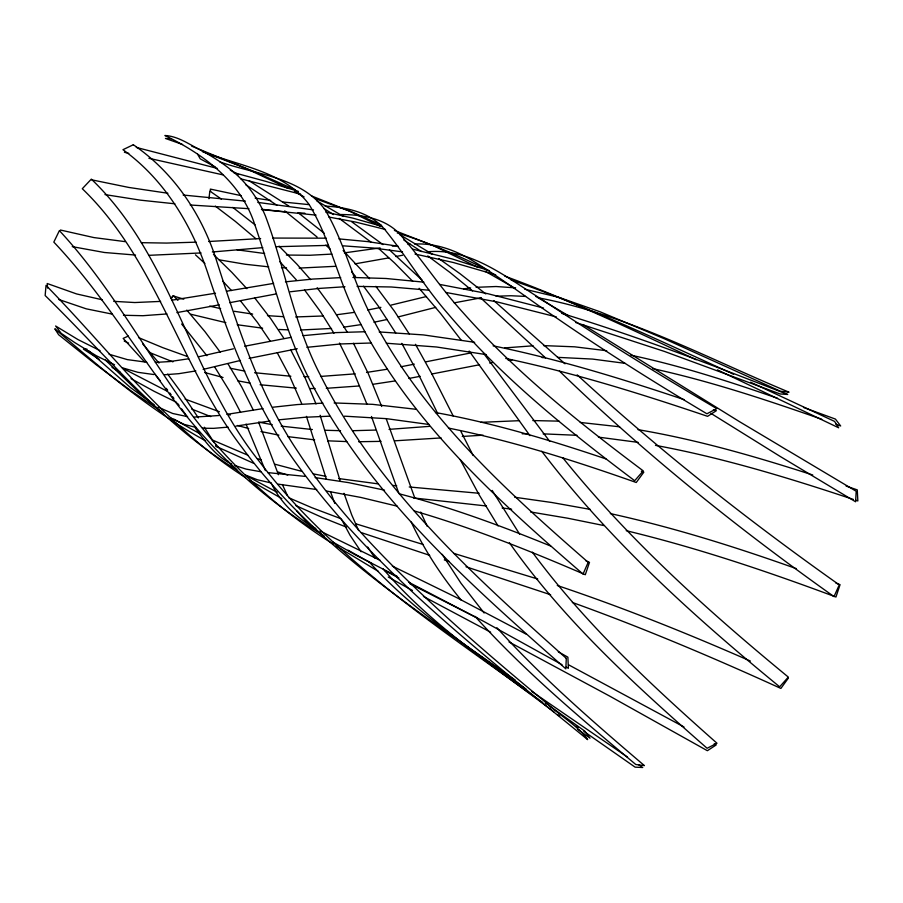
<?xml version="1.0" encoding="UTF-8"?>
<svg xmlns="http://www.w3.org/2000/svg" width="903" height="903" viewBox="0 0 903 903"><rect width="100%" height="100%" fill="white"/><g stroke="black" fill="none" stroke-linecap="round" stroke-linejoin="round"><path stroke-width="1.35" d="M208.965 198.762L209.835 191.064L221.37 199.089M171.784 298.058L173.195 295.902L183.783 299.186M788.421 678.018L780.892 688.436C712.467 657.26 643.128 627.957 572.367 602.459M170.599 298.43L173.353 295.62L177.902 300.406M128.339 336.074L123.158 338.399L144.39 361.731M435.72 307.37L398.099 316.942M240.48 360.432L203.152 369.395M426.498 296.5L391.123 305.09M249.081 358.367L297.256 348.727M233.425 348.806L198.446 356.832M454.232 302.855L481.276 297.776M244.657 346.233L291.172 337.327M387.297 319.448L373.955 322.247M380.885 307.37L367.769 310.011M229.746 302.686L276.239 293.915M425.99 361.798L471.174 352.859M219.26 304.83L176.909 312.607M431.792 374.011L479.527 364.744M414.285 364.169L401.011 366.753M195.838 370.919L178.873 373.673L164.707 374.745M420.155 376.314L408.867 378.459M388.674 257.908L354.981 263.868M395.796 256.52L402.625 255.244M215.512 293.215L172.123 300.157M226.529 291.217L273.632 283.395M188.671 358.773L169.911 361.55L155.339 362.419M361.335 324.572L343.659 327.168M387.41 369.203L366.528 372.431M395.062 380.931L372.668 384.339M489.674 363.04L492.191 362.645M226.89 414.375L262.987 408.607M380.073 247.896L344.336 252.885M354.111 312.393L337.203 314.684M235.92 426.081L269.986 421.001M463.736 288.836L470.655 287.91M290.314 291.771L318.466 288.475L344.969 286.736M392.297 246.101L396.112 245.605M306.885 347.328L340.747 343.953L371.065 343.005M272.909 407.219L297.245 404.567L322.845 403.122M303.092 335.668L335.295 332.631L364.914 331.74M218.797 415.527L194.303 417.107M278.542 419.872L304.537 417.288L329.697 416.17M285.427 281.838L312.81 279.061L340.702 277.627M508.242 360.399L512.001 359.947M166.942 313.939L142.956 315.711L123.474 315.26M228.109 427.119L213.593 428.349L202.509 428.214M355.24 373.853L320.554 376.438M504.585 347.915L533.097 345.804M359.439 385.953L326.299 388.313M331.559 328.478L300.586 330.001M335.047 266.329L299.141 268.089M212.329 251.993L262.762 247.625M160.621 301.399L134.818 302.539L113.71 301.342M429.41 426.363L389.046 429.365M476.129 287.323L496.063 286.522L515.636 287.865M201.064 252.942L149.018 255.323M331.886 254.093L309.74 255.267L286.364 255.041M323.342 315.971L295.699 316.953M441.115 437.921L394.938 440.811M408.054 244.397L410.323 244.239M496.063 296.218L510.872 295.744L525.546 296.41M462.257 436.454L483.105 435.19M276.137 246.711L328.263 245.379M427.3 251.824C470.982 247.603 506.854 277.864 541.698 299.356C599.028 337.417 657.407 373.876 716.79 408.63L706.914 413.788C656.176 383.515 606.116 352.08 557.444 318.59C528.808 299.322 501.458 278.101 471.885 260.278C454.728 249.883 434.953 242.93 414.68 244.058M481.073 422.322L519.496 420.674M208.672 241.507L260.64 238.55M196.154 242.162L166.536 243.076L141.331 242.681M375.321 430.076L353.118 430.697M542.127 357.622L544.509 357.532M272.841 238.065L326.344 238.178M381.066 441.364L358.626 441.725M357.114 286.386L391.281 286.985L428.981 290.213M522.194 433.812L528.39 433.756M543.516 345.601L574.68 346.82L606.737 350.748M87.015 349.134L83.448 349.134L99.319 359.428M310.113 388.527L315.102 388.527M334.144 402.941L372.646 404.341L415.775 409.262M352.926 277.469L386.032 278.485L423.925 282.165M532.826 420.561L559.104 421.148M557.501 357.351L592.56 359.078L625.023 363.333M303.995 376.619L308.747 376.641M340.533 430.686L324.854 430.257M543.154 433.858L576.983 435.302M344.54 416.17L386.394 418.653L429.072 424.489M346.82 441.59L327.575 440.822M287.967 329.843L279.106 329.482M386.349 343.23L436.589 347L486.345 354.631M379.204 331.932L423.36 334.911L474.673 342.316M171.277 138.69L165.452 138.452L182.553 144.491M340.454 214.53C362.577 214.53 387.071 218.357 401.903 236.575C423.247 261.012 440.89 288.497 462.878 312.427C516.132 372.544 579.241 422.852 643.275 470.903L634.674 480.712C567.919 430.392 502.012 377.612 447.798 313.555C425.268 287.888 407.795 258.36 386.54 231.744C372.205 212.623 347.621 207.385 325.114 206.065M281.454 267.683L286.533 267.886M135.54 255.064L104.387 252.49L72.24 246.643M343.366 245.842L373.628 248.054L402.535 251.881M283.452 316.682L267.48 315.655M296.353 388.155L260.087 384.734M304.864 213.21L299.751 212.916M290.868 376.246L254.578 372.713M248.923 208.695L190.228 205.004M146.771 362.238L127.312 359.608L109.128 354.258M338.93 238.889L367.882 241.632L398.133 246.271M261.407 209.552L316.061 215.128M312.37 429.535L281.194 426.137M153.803 374.531L137.922 372.318L122.323 367.814M580.268 422.446L619.616 426.803M268.699 266.848L245.323 264.263L219.215 259.838M286.465 211.945L262.209 209.338M174.877 203.796L140.337 200.15L104.974 194.596M308.702 204.597L282.887 201.99M125.111 241.632L93.901 237.579L60.399 230.017M314.639 439.863L287.922 436.646M409.228 486.977L479.121 493.275M245.39 201.132L183.14 195.037M264.635 253.506L237.117 249.838M262.638 328.184L237.218 324.741M392.94 485.419L396.71 485.791M598.429 437.131L638.15 442.38M257.818 202.396L313.51 209.891M305.18 476.389L267.706 472.596M413.608 497.948L486.469 505.996M377.838 483.827L338.614 478.545M187.621 416.655L172.699 413.495L158.239 407.174M315.113 477.563L348.806 482.665L384.543 490.16M167.902 193.253L128.79 187.44L91.7 179.832M514.733 497.248L551.823 502.508L590.314 509.416M502.124 507.96L511.651 509.224M252.659 314.086L234.238 311.287M270.731 200.443L255.165 198.107M112.322 314.131L86.225 308.826L58.627 299.435M260.798 471.738L246.124 469.097L235.006 465.564M316.727 489.55L278.259 484.155M445.947 292.47L497.192 301.941L556.327 316.897M538.877 297.922C626.975 314.583 706.936 358.062 789.041 392.184L780.384 391.225L664.653 338.896L599.784 311.67L558.855 297.347L524.711 289.186M530.535 511.956L567.626 518.198L603.904 525.557M439.648 284.411L487.564 293.622L543.493 308.025M326.672 491.074L360.873 497.44L397.23 506.188M328.906 217.059L355.466 222.036L385.536 229.486M102.287 299.785L76.608 293.938L47.193 283.508L47.566 288.091M250.142 383.143L237.771 380.806M637.97 429.647C697.398 439.738 755.45 456.512 812.745 474.989M272.243 424.692L258.811 422.141M244.826 371.11L230.163 368.243M196.222 427.491L184.178 424.399L170.735 417.897M278.903 435.144L260.978 431.532M435.506 412.536C493.512 423.089 550.13 440.066 605.913 458.905M655.465 445.348C722.806 457.81 788.477 477.822 853.369 499.438M415.03 254.036L453.362 262.513L495.702 274.817M325.96 476.355L313.341 473.883M271.431 483.015L257.242 479.719L245.063 474.865M241.327 195.68L210.343 189.088L210.568 191.357M325.927 212.182L352.689 218.086L382.443 226.472M225.852 322.653L190.838 314.244M448.464 428.078C512.464 440.912 574.771 460.835 636.254 482.495L643.839 472.145L641.322 471.242M493.128 345.838C558.054 359.089 621.49 378.65 684.26 399.679M630.904 355.206C680.828 365.704 729.41 381.63 777.573 398.279M505.77 358.468C574.319 372.928 641.277 393.922 707.58 416.328L716.384 410.684L713.381 409.646M412.897 249.194L452.2 258.98L489.471 270.708M220.648 308.634L209.586 306.14M652.835 368.638C710.322 381.179 766.229 399.871 821.719 419.24M222.736 174.821L148.905 158.296M610.349 513.593C673.593 527.454 735.46 546.97 796.412 568.664M241.045 178.918L300.631 194.179M301.828 471.355L274.614 464.142M626.23 530.693C697.59 547.884 767.245 571.407 835.964 597.018L840.061 584.659L835.918 583.101M124.411 152.28L128.813 153.386M217.476 168.455L136.319 147.426M223.052 377.488L204.688 372.521M233.459 172.563L266.171 181.458L298.475 191.425M399.34 493.839C451.015 507.351 501.233 525.873 550.649 546.033M248.686 428.553L237.534 425.471M219.914 161.93C255.594 174.527 300.868 176.898 325.125 209.846C346.12 245.108 353.987 286.544 374.598 322.134C425.573 417.908 507.441 491.954 588.192 562.332L583.033 574.071C498.309 500.77 412.073 423.518 360.004 322.518C338.839 284.998 331.548 241.214 309.119 204.496C285.145 172.462 242.309 166.445 207.103 153.217M423.383 544.554L355.714 523.774M453.78 553.381L537.714 579.026M414.308 510.951C472.766 528.018 529.429 550.616 585.302 574.726L589.49 562.366L585.957 560.853M227.658 414.285L230.276 415.053M575.662 322.495L664.439 351.436L780.169 393.968L787.698 394.453C713.144 365.41 638.353 336.729 561.779 313.397M287.752 475.046L277.864 471.976M397.207 232.929C428.067 242.422 457.877 255.12 486.672 269.692M444.299 559.928L449.141 561.452M429.715 555.334L361.211 532.589M466.004 566.768L550.638 594.75M315.553 198.762L352.396 212.103L381.089 224.926M219.452 411.757L185.126 399.103M855.615 500.194L857.85 500.951L857.263 489.877L846.122 486.074M187.305 356.482L162.867 347.7L138.588 337.62M257.434 458.622L261.091 459.864M557.275 585.494C622.822 607.505 687.059 633.263 750.359 661.041M394.397 230.423L433.869 245.887L478.127 267.469M511.143 279.953C585.821 305.914 657.542 339.472 729.342 372.363M311.467 195.906L348.524 210.692L379.892 226.145M835.941 424.286L840.67 425.979L835.422 419.082L803.523 407.467M340.973 518.706L311.704 507.644L288.926 497.835M202.351 151.602L252.614 170.881L295.552 189.991M504.811 276.137C570.222 300.123 633.172 330.137 696.157 359.755M172.913 361.866L149.943 352.678M210.715 416.599L191.741 409.07M247.727 455.135L212.216 439.942M346.436 527.138L322.168 517.453L295.902 505.624M191.696 146.151L245.424 168.161L288.305 188.445M253.506 463.25L215.817 446.229M114.557 364.756L96.271 355.726L74.904 342.688L61.223 333.376L55.625 325.994L78.064 339.618L100.041 350.624M730.403 372.86L733.597 374.339M176.762 402.445L154.097 391.292L131.048 378.65M750.585 382.206L834.564 421.396L838.65 427.796L717.411 369.858M167.202 391.236L123.101 368.492M380.152 560.345L319.955 530.953M124.196 341.041L128.621 343.129M392.32 566.079L457.279 597.888L526.37 634.256M277.119 492.248L246.045 475.576M231.619 464.052C215.84 456.5 205.421 441.77 195.353 428.067M477.055 617.934L409.985 583.801M397.275 576.419L355.105 554.735L332.327 541.755M408.596 582.175L483.466 621.241L562.016 664.698M281.849 498.591L250.007 480.407M568.856 664.958L683.989 726.971M398.9 578.022L384.509 570.403M199.574 433.587L173.907 419.173M490.656 632.224L423.417 596.431M509.032 641.954L609.751 696.134L707.376 750.709L716.192 744.941L714.183 743.812M294.389 191.628L304.085 196.899M316.908 200.951L343.445 216.449M230.31 170.148L238.595 174.731M205.545 440.788C150.361 410.639 102.378 369.485 54.835 328.771L58.605 334.708L96.068 364.654L131.669 391.315L160.915 411.113M371.223 563.212L347.971 550.153M412.445 590.472L388.279 577.051M485.001 271.171L514.721 288.102M215.399 167.044L200.24 158.838L197.599 154.199M399.702 234.566L432.04 254.048M558.28 651.808L567.885 657.17L568.371 668.31L566.249 667.103M378.481 571.475L335.939 545.796M535.66 296.319L568.597 315.813M249.014 180.702L288.96 206.121M315.757 528.548C297.234 518.288 280.991 503.31 271.724 484.042M120.246 372.329L112.04 367.363M582.898 324.538L739.467 421.645L856.202 491.266L855.604 501.786L780.034 456.354L710.966 413.393M154.086 404.792L130.393 387.522L88.754 350.895M245.605 184.641L276.916 205.252M321.705 534.384L323.782 535.671M237.094 470.181C162.574 424.545 106.904 355.985 45.15 295.529L46.03 285.382C110.584 351.301 166.603 427.627 245.582 477.608M324.177 208.672L333.433 214.575M403.776 239.995L421.475 251.565M320.678 533.741C260.899 497.237 208.977 448.554 167.902 391.879C130.619 341.413 97.129 287.82 53.819 242.094L59.395 230.615C105.222 279.975 138.509 338.896 176.774 393.889C217.928 454.333 271.803 505.68 333.783 544.419M339.156 218.379L371.02 242.128M351.719 221.777L382.996 244.611M531.63 691.359L627.54 757.098M638.918 764.909L642.71 767.505L635.114 767.155L583.846 731.351M438.779 258.54L460.09 273.756L485.791 293.926M512.193 677.984L515.116 679.993M511.222 677.306C414.985 609.378 312.878 543.809 242.072 447.583C180.036 366.663 157.009 260.606 82.297 188.716L91.338 179.133C172.642 256.892 190.127 375.355 259.488 461.67C331.627 556.722 432.695 623.205 528.232 692.296M324.211 536.472L308.262 523.819L296.794 510.929M576.204 726.012L578.123 727.344M427.751 255.921L449.965 272.446L472.529 290.879M536.901 698.414L538.831 699.769M540.75 701.123L542.669 702.478M529.203 692.985L531.122 694.339M533.052 695.705L534.982 697.06M545.367 703.008L547.376 704.442M548.381 705.164L584.839 731.159L590.009 738.18L577.864 729.342M526.438 689.463C472.303 649.043 414.127 612.257 368.83 561.474M298.024 212.589L324.245 233.279M215.32 206.132L235.265 221.337L255.899 238.719M557.794 714.679L559.792 716.135M550.819 709.566C492.824 665.342 430.55 624.673 382.951 568.676M551.823 710.3L553.81 711.756M162.992 412.739L159.063 409.793M284.705 210.862L317.066 237.004M232.771 207.385L254.951 224.779M157.077 408.235L138.385 391.823L105.448 360.049M389.419 249.871L422.198 280.246M235.954 468.905L230.355 463.815M493.76 300.541L565.018 363.819M480.283 297.55L545.525 357.87M379.271 249.081L394.532 262.942L412.694 281.307M577.152 374.847C659.641 450.71 747.797 520.184 839.271 584.862L834.011 596.59C737.322 528.007 644.652 453.566 559.431 371.088M195.466 254.827L204.857 263.462M213.469 254.409L231.879 272.401L246.88 288.678M279.072 246.158L296.94 264.184L310.576 279.648M325.881 245.097L330.182 249.217M343.14 250.47L369.541 278.711M279.637 261.464L296.421 279.975M222.86 281.284L231.495 290.563M227.646 460.902L229.001 462.392M419.139 288.305L440.54 313.431L461.377 340.431M496.91 627.732C542.105 677.735 593.192 721.948 644.403 765.609L635.802 764.502C579.986 717.682 523.864 670.669 475.068 616.377M186.797 310.101L204.981 331.661L220.208 352.147M142.651 343.851L158.962 363.062M181.627 323.985L206.889 355.714M351.707 271.972L355.568 276.442M240.48 300.846L257.536 322.552L270.279 341.289M484.121 613.002L460.993 583.259L442.177 554.34M254.533 297.663L270.821 318.793L283.711 338.083M154.955 374.226L160.35 380.874M562.682 457.64C628.691 539.622 707.23 610.394 788.319 677.092L779.65 686.811C693.267 616.027 609.604 540.502 541.777 451.274M461.264 600.19C441.578 576.238 424.433 550.108 411.204 522.036M363.525 286.195L378.368 306.151L395.74 333.026M375.862 286.341L394.374 311.129L409.206 333.896M317.145 287.741L332.789 309.063L347.384 332.338M304.525 289.897L320.463 311.67L333.963 333.241M549.746 441.432L483.41 353.096M166.242 388.346L167.676 390.198M167.71 374.102L182.225 393.798L198.355 417.886M169.787 392.952L171.164 394.78M172.541 396.598L173.895 398.404M529.971 435.675L469.165 351.03M532.341 552.151C585.133 623.713 650.645 684.542 716.993 743.248L707.105 748.271C635.599 685.614 564.364 620.903 509.394 542.737M361.087 551.744L350.014 535.219L341.865 519.947M177.835 403.72L179.099 405.458M181.616 408.912L187.011 416.43M375.23 558.449L367.679 547.026M519.597 534.136L492.18 490.419M215.535 444.75L216.855 446.714M214.643 366.889L229.125 390.401L240.582 412.344M214.146 442.651L204.304 427.232M498.072 525.941L478.883 494.404L460.27 459.706M227.94 363.717L241.756 387.015L253.246 409.985M415.448 344.303L431.984 374.135L453.283 416.125M277.266 352.791L289.682 376.167L301.625 403.517M401.812 343.354L418.439 374.248L437.718 413.563M290.743 349.879L305.124 377.883L316.016 403.991M339.472 343.072L353.039 370.456L366.923 404.149M353.479 343.264L368.266 373.571L381.687 406.485M473.149 455.518L460.993 431.6M287.459 495.612L282.357 484.505M358.649 530.569L351.685 514.823L343.998 493.298M427.288 526.438L420.685 512.069M246.034 424.071L265.403 470.61M258.653 422.288L278.44 474.707M414.906 498.321L386.303 418.992M398.878 493.478L371.472 416.475M334.753 503.411L330.453 491.582M306.433 416.362L326.333 479.064M320.113 415.245L339.991 480.34M566.305 658.389L565.831 668.852C471.614 585.641 374.124 500.16 313.951 387.827C285.258 336.255 273.406 278.068 254.172 222.86C240.198 181.164 202.915 153.939 164.899 135.495C178.907 136.251 190.51 145.349 202.836 151.241C212.182 156.501 221.291 162.235 229.712 168.895C245.537 181.119 257.829 197.622 265.448 216.077C285.201 268.609 294.141 325.057 320.418 375.196C376.946 488.76 473.285 574.997 566.305 658.389M133.317 144.74L122.955 149.695C165.734 180.532 193.197 227.511 209.067 277.007C230.965 342.655 255.955 408.359 297.189 464.627C376.416 573.145 484.606 655.273 587.672 739.647C577.435 725.346 561.124 716.553 548.313 704.543C535.366 693.831 522.465 683.052 509.642 672.182C484.855 651.153 460.338 629.786 436.42 607.775C385.592 560.842 336.672 510.884 298.645 452.775C259.364 394.916 238.144 327.778 216.923 261.847C202.43 215.106 173.997 172.552 133.317 144.74"/></g></svg>
